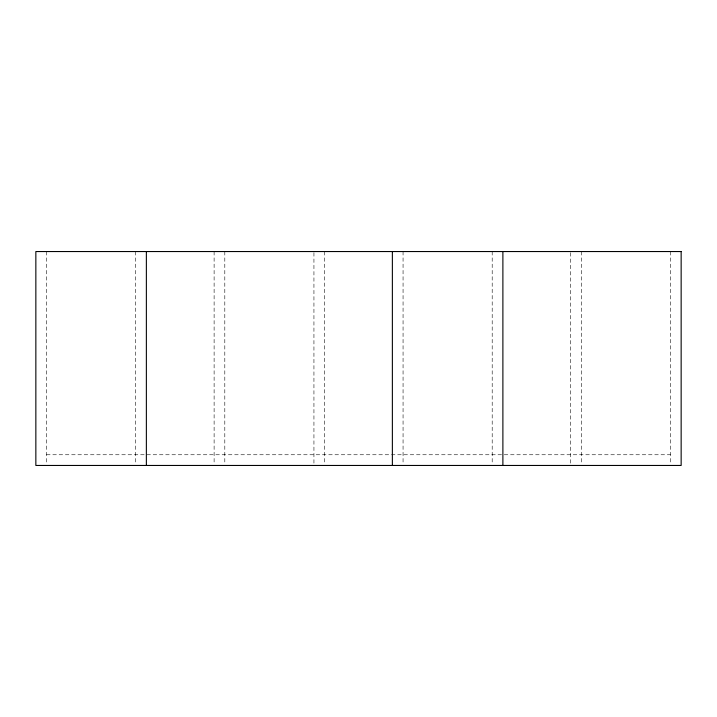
<?xml version="1.0" encoding="UTF-8"?>
<svg xmlns="http://www.w3.org/2000/svg" width="717" height="717" viewBox="0 0 717 717"><rect width="100%" height="100%" fill="white"/><g stroke="black" fill="none" stroke-linecap="round" stroke-linejoin="round"><path stroke-width="0.54" stroke-dasharray="3.58 2.69" d="M46.542 454.757L670.458 454.757M670.458 251.542L670.458 464.383M581.326 251.542L581.326 464.383M570.633 252.662L570.633 464.338M492.194 251.542L492.194 464.383M403.062 251.542L403.062 464.383M324.631 251.542L324.631 464.338M313.938 252.662L313.938 464.383M224.806 251.542L224.806 464.383M214.114 251.542L214.114 464.338M135.674 251.542L135.674 464.383M46.542 251.542L46.542 464.383"/><path stroke-width="1.08" d="M502.886 251.542L502.886 465.458M392.369 251.542L392.369 465.458M146.367 251.542L146.367 465.458M681.15 251.542L35.85 251.542L35.85 465.458L681.15 465.458L681.15 251.542"/></g></svg>
